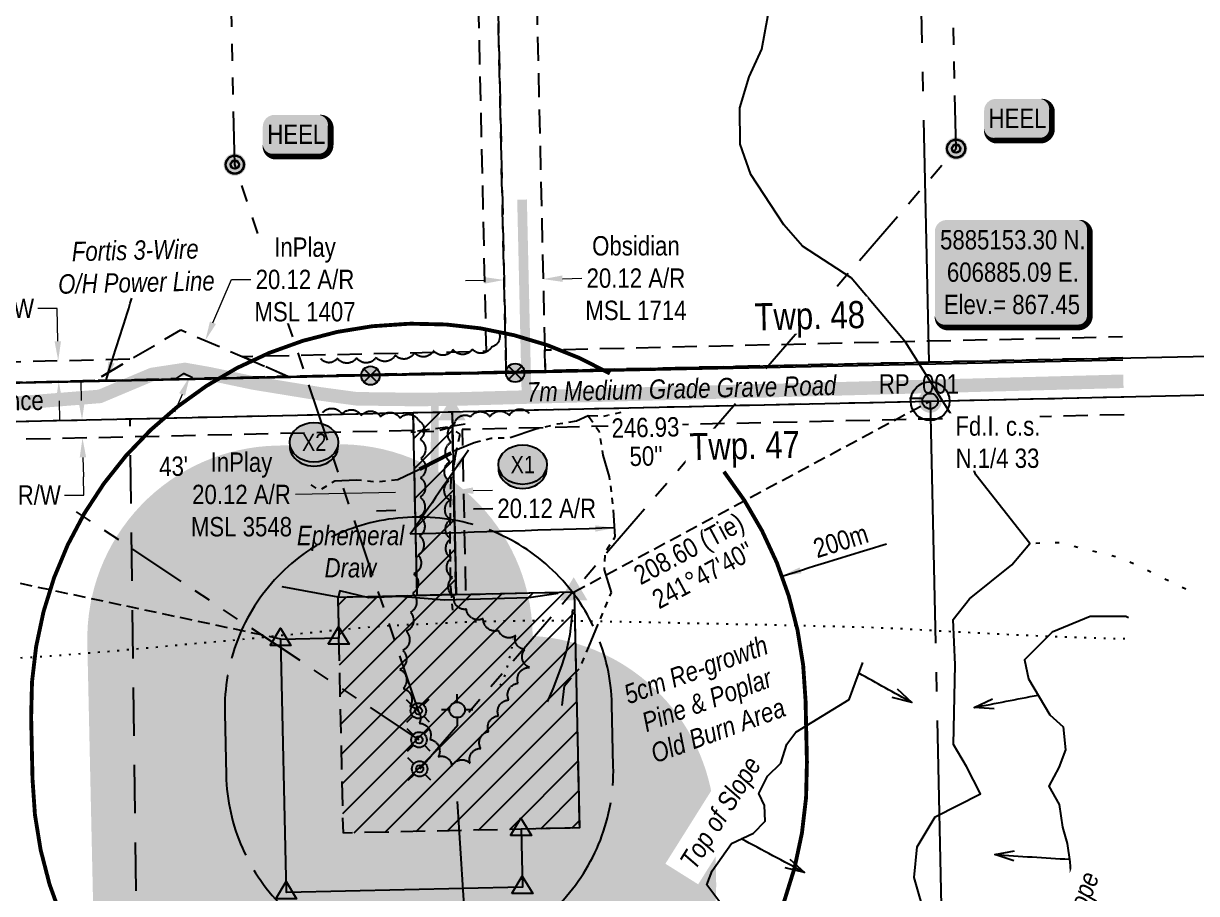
# Model space of a CAD drawing. Extents: x 605887 to 611946, y 5883916 to 5888528.
# Drawn here: x 606417 to 607023, y 5884899 to 5885348 of the extents above; entities that cross this region are included whole.
import ezdxf
from ezdxf.enums import TextEntityAlignment as Align

# ---------------------------------------------------------------- set-up
doc = ezdxf.new("R2010")
doc.units = 0
doc.header["$LTSCALE"] = 5
doc.header["$PDMODE"] = 34
doc.header["$PDSIZE"] = 0.03
for name, pattern in [('0', [1, 1, 0]), ('foc-ACCESSROAD', [3.75, 2.5, -1.25]), ('foc-BUFFER', [16.75, 15, -1.75]), ('foc-DOT', [1, 0.2, -0.8]), ('foc-DRILLPATH', [14.75, 6, -1.75, 1.75, -1.75, 1.75, -1.75]), ('foc-FLOWLINE', [3.75, 2.5, -1.25]), ('foc-LSD', [8, 5, -3]), ('foc-QUARTERLINE', [33, 25, -3, 2, -3]), ('foc-TIELINE', [1.875, 1.25, -0.625]), ('foc-TOPO', [1, 0.2, -0.8]), ('foc-TOPO-ephemeral', [6.25, 3.125, -0.625, 0.625, -0.625, 0.625, -0.625]), ('foc-WHEELTRACKS', [2, 0.4, -1.6]), ('POWERLINE5', [7.8, 2.4, -0.6, 0.6, -0.6, 0.6, -0.6, 2.4]), ('UG_PIPE', [1.875, 1.25, -0.625])]:
    doc.linetypes.add(name, pattern=pattern)
doc.layers.get('Defpoints').update_dxf_attribs({"color": 9})
for name, color, linetype in [('35', 37, 'Continuous'), ('AS-PIPE-UG', 44, 'UG_PIPE'), ('AS-POWER', 104, 'foc-POWER'), ('AS-POWER-EXISTING', 72, 'POWERLINE5'), ('AS-ROADS', 254, 'Continuous'), ('AUX-BUFFER', 7, 'foc-BUFFER'), ('C-AR', 13, 'foc-ACCESSROAD'), ('C-FLOWLINE', 13, 'foc-FLOWLINE'), ('C-WS', 13, 'foc-ACCESSROAD'), ('D-TXT', 6, 'Continuous'), ('DETAIL-HZ-Existing', 8, 'foc-DOT'), ('DETAIL-T', 7, 'Continuous'), ('F-AR', 190, 'foc-ACCESSROAD'), ('F-EZE', 190, 'foc-FLOWLINE'), ('F-WS-S', 8, 'Continuous'), ('L-BD', 7, 'Continuous'), ('L-MON', 1, 'Continuous'), ('L-MON-T', 1, 'Continuous'), ('L-QSEC', 8, 'foc-QUARTERLINE'), ('L-ROAD-T', 7, 'Continuous'), ('L-SEC', 7, 'Continuous'), ('L-SECTION-LSD', 7, 'foc-LSD'), ('L-TIE', 7, 'foc-TIELINE'), ('P-BUFFER-H 30m', 51, 'Continuous'), ('P-CROSSINGS', 250, 'Continuous'), ('P-PDRILLPATH', 12, 'foc-DRILLPATH'), ('P-PROPOSED', 10, 'Continuous'), ('P-PROPOSED-H', 21, 'Continuous'), ('P-TXT', 4, 'Continuous'), ('T-BUSH', 110, '0'), ('T-BUSH-T', 110, 'Continuous'), ('T-CREEK', 160, 'Continuous'), ('T-DRAW', 143, 'foc-TOPO-ephemeral'), ('T-GENERAL', 48, 'foc-TOPO'), ('T-SLOPE', 48, 'Continuous'), ('T-WATER-P3', 160, 'foc-WHEELTRACKS'), ('T-WATER-T', 170, 'Continuous')]:
    doc.layers.add(name, color=color, linetype=linetype)
for name, color, linetype, lineweight in [('AS-GENERAL', 48, 'Continuous', 18), ('C-AR-T', 13, 'Continuous', 9), ('C-FLOWLINE-T', 13, 'Continuous', 9), ('F-AR-T', 190, 'Continuous', 9), ('F-EZE-T', 190, 'Continuous', 9), ('T-TEXT', 48, 'Continuous', 18)]:
    doc.layers.add(name, color=color, linetype=linetype, lineweight=lineweight)
doc.layers.add('P-PROPOSED-EXISTING-H', color=7, linetype='Continuous', true_color=0xffeebd)
doc.styles.add('80', font='ARIALN.TTF', dxfattribs={"height": 10})
doc.styles.add('80CG', font='ARIALN.TTF', dxfattribs={"height": 10})
doc.styles.add('80L', font='ARIALN.TTF', dxfattribs={"height": 10})
doc.styles.add('80LS', font='ARIALNI.TTF', dxfattribs={"height": 10})
doc.styles.add('Crossing', font='ARIALN.TTF', dxfattribs={"height": 10})
doc.styles.add('foc-LtypeFont', font='ARIALN.TTF', dxfattribs={"height": 7.35})
doc.linetypes.add('foc-POWER', pattern='A,6,-1,["P",foc-LtypeFont,S=0.2,R=0,X=-0.625,Y=-0.75],-1.24,4', length=12.24)
doc.linetypes.add('foc-TOPO-flowdirection-NOLINE', pattern='A,0,[">",foc-LtypeFont,S=0.3,R=0,X=0,Y=-0.945],-20,[">",foc-LtypeFont,S=0.3,R=0,X=0,Y=-0.945],0', length=20)
doc.dimstyles.new('CG2011', dxfattribs={"dimscale": 5, "dimtxt": 9, "dimasz": 2, "dimexe": 0.2, "dimexo": 0.0625, "dimgap": 0.5, "dimtad": 0, "dimtih": 1, "dimtoh": 1, "dimzin": 0, "dimdsep": 46, "dimtxsty": '80CG', "dimcen": 0.1, "dimse1": 1, "dimse2": 1, "dimclrd": 256, "dimclrt": 256, "dimaunit": 1, "dimadec": 4, "dimazin": 0, "dimtfac": 0.06, "dimtofl": 0, "dimtmove": 0, "dimatfit": 1, "dimfxl": 0.2, "dimtolj": 1, "dimtzin": 0, "dimlwd": -1, "dimarcsym": 0})
doc.dimstyles.new('Compass 5 000', dxfattribs={"dimscale": 5, "dimtxt": 9, "dimasz": 2, "dimexe": 0.2, "dimexo": 0.0625, "dimgap": 0.5, "dimtad": 0, "dimtih": 1, "dimtoh": 1, "dimzin": 0, "dimdsep": 46, "dimtxsty": '80CG', "dimcen": 0.1, "dimse1": 1, "dimse2": 1, "dimclrd": 256, "dimclrt": 256, "dimaunit": 1, "dimadec": 4, "dimazin": 0, "dimtfac": 0.06, "dimtofl": 0, "dimtmove": 0, "dimatfit": 1, "dimfxl": 0.2, "dimtolj": 1, "dimtzin": 0, "dimlwd": -1, "dimarcsym": 0})

# ---------------------------------------------------------------- blocks, each defined once
blk = doc.blocks.new('fdia')
at = {"color": 255, "const_width": 1}
blk.add_lwpolyline([(-0.5, 0, 1), (0.5, 0, 1)], format="xyb", close=True, dxfattribs=at)
blk = doc.blocks.new('Fdiaa')
blk.add_blockref('fdia', (0, 0))
blk = doc.blocks.new('fdib')
at = {"color": 1, "const_width": 1.6}
blk.add_lwpolyline([(-0.4, 0, 1), (0.4, 0, 1)], format="xyb", close=True, dxfattribs=at)
at = {"color": 1}
blk.add_circle((0, 0), 0.8, dxfattribs=at)
blk = doc.blocks.new('Fdibb')
blk.add_blockref('fdib', (0, 0))
blk = doc.blocks.new('fdicc')
for name in ['Fdibb', 'Fdiaa']:
    blk.add_blockref(name, (0, 0))
blk = doc.blocks.new('FDI')
blk.add_blockref('fdicc', (0, 0))
blk = doc.blocks.new('STRIA')
blk.add_hatch(color=255).paths.add_polyline_path([(-0.04, 1.52), (-1.47, -0.87), (1.39, -0.87)])
blk = doc.blocks.new('STRIAA')
blk.add_blockref('STRIA', (0, 0))
blk = doc.blocks.new('STRIB')
at = {"color": 1}
blk.add_solid([(-1.12, -0.67), (-0.04, 1.13), (1.04, -0.67)], dxfattribs=at)
blk = doc.blocks.new('STRIBB')
blk.add_blockref('STRIB', (0, 0))
blk = doc.blocks.new('STRICC')
for name in ['STRIAA', 'STRIBB']:
    blk.add_blockref(name, (0, 0))
blk = doc.blocks.new('fdspike')
blk.add_blockref('STRICC', (0, 0))
blk = doc.blocks.new('TRIA')
blk.add_hatch(color=255).paths.add_polyline_path([(-0.04, 1.52), (-1.47, -0.87), (1.39, -0.87)])
blk = doc.blocks.new('TRIAA')
blk.add_blockref('TRIA', (0, 0))
blk = doc.blocks.new('TRIB')
at = {"color": 1}
blk.add_lwpolyline([(-1.12, -0.67), (-0.04, 1.13), (1.04, -0.67)], close=True, dxfattribs=at)
blk = doc.blocks.new('TRIBB')
blk.add_blockref('TRIB', (0, 0))
blk = doc.blocks.new('TRICC')
for name in ['TRIAA', 'TRIBB']:
    blk.add_blockref(name, (0, 0))
blk = doc.blocks.new('plspike')
blk.add_blockref('TRICC', (0, 0))
blk = doc.blocks.new('POWERPOLE')
h = blk.add_hatch(color=255)
edge = h.paths.add_edge_path()
edge.add_arc((0, 0), 0.96, 0, 360)
at = {"linetype": 'Continuous'}
for p, q in [((0.68, -0.68), (-0.68, 0.68)), ((-0.68, -0.68), (0.68, 0.68))]:
    blk.add_line(p, q, dxfattribs=at)
blk.add_circle((0, 0), 0.96, dxfattribs=at)
blk = doc.blocks.new('WC')
at = {"layer": 'L-MON'}
h = blk.add_hatch(color=255, dxfattribs=at)
h.dxf.hatch_style = 1
edge = h.paths.add_edge_path()
edge.add_arc((0, 0), 0.9, 0, 360)
at = {"layer": 'L-MON', "color": 240, "flags": 128}
for points in [[(-0.62, 0.5), (-1.23, 1.12)], [(0.52, 0.61), (1.13, 1.21)], [(-1.18, -1.18), (-0.56, -0.57)], [(1.16, -1.18), (0.56, -0.57)]]:
    blk.add_lwpolyline(points, dxfattribs=at)
at = {"layer": 'L-MON', "color": 240}
for radius in [0.8, 0.373]:
    blk.add_circle((0, 0), radius, dxfattribs=at)
blk = doc.blocks.new('GABD')
for p, q in [((0, 0.81), (0, 1.62)), ((-0.81, 0), (-1.62, 0)), ((1.62, 0), (0.81, 0)), ((0, -0.81), (0, -1.62))]:
    blk.add_line(p, q)
blk.add_circle((0, 0), 0.8)
blk = doc.blocks.new('*D427')
at = {"layer": 'C-AR-T', "transparency": 16777216}
for p, q in [((606609.12, 5885106.18), (606557.54, 5885105.04)), ((606649.22, 5885107.07), (606659.22, 5885107.29))]:
    blk.add_line(p, q, dxfattribs=at)
for points in [[(606649.18, 5885108.74), (606649.26, 5885105.41), (606639.22, 5885106.85)], [(606609.08, 5885107.85), (606609.15, 5885104.52), (606619.12, 5885106.4)]]:
    blk.add_solid(points, dxfattribs=at)
at = {"layer": 'Defpoints', "color": 0, "transparency": 16777216}
for p in [(606619.12, 5885106.4), (606619.41, 5885093.3), (606639.51, 5885093.75)]:
    blk.add_point(p, dxfattribs=at)
at = {"layer": 'C-AR-T', "transparency": 16777216, "insert": (606529.61, 5885105.04), "char_height": 10, "attachment_point": 5, "style": '80CG'}
blk.add_mtext('\\A1;InPlay\\P20.12 A/R\\PMSL 3548', dxfattribs=at)
blk = doc.blocks.new('*D428')
at = {"layer": 'C-FLOWLINE-T', "transparency": 16777216}
for p, q in [((606447.1, 5885153.6), (606446.88, 5885163.6)), ((606447.76, 5885124.22), (606447.99, 5885114.22)), ((606448.2, 5885104.73), (606447.99, 5885114.22)), ((606438.2, 5885104.73), (606448.2, 5885104.73))]:
    blk.add_line(p, q, dxfattribs=at)
for points in [[(606448.77, 5885153.64), (606445.44, 5885153.56), (606447.33, 5885143.6)], [(606449.43, 5885124.26), (606446.1, 5885124.18), (606447.54, 5885134.22)]]:
    blk.add_solid(points, dxfattribs=at)
at = {"layer": 'Defpoints', "color": 0, "transparency": 16777216}
for p in [(606496.47, 5885144.71), (606447.54, 5885134.22), (606496.68, 5885135.32)]:
    blk.add_point(p, dxfattribs=at)
at = {"layer": 'C-FLOWLINE-T', "transparency": 16777216, "insert": (606383.2, 5885104.73), "char_height": 10, "attachment_point": 5, "style": '80CG', "bg_fill": 3, "box_fill_scale": 1.1, "bg_fill_color": 256, "bg_fill_true_color": 13158600, "bg_fill_transparency": 0}
blk.add_mtext('\\A1;InPlay\\P10.06 Flow Line R/W\\PPLA 2568', dxfattribs=at)
blk = doc.blocks.new('*D431')
at = {"layer": 'Defpoints', "color": 0, "transparency": 16777216}
for p in [(606403.98, 5885173.52), (606435.02, 5885174.22), (606404.22, 5885162.76)]:
    blk.add_point(p, dxfattribs=at)
at = {"layer": 'F-EZE-T', "transparency": 16777216}
for p, q in [((606434.41, 5885201.22), (606424.41, 5885201.22)), ((606434.79, 5885184.22), (606434.41, 5885201.22)), ((606435.49, 5885153.47), (606435.71, 5885143.47))]:
    blk.add_line(p, q, dxfattribs=at)
for points in [[(606436.46, 5885184.26), (606433.13, 5885184.18), (606435.02, 5885174.22)], [(606437.15, 5885153.5), (606433.82, 5885153.43), (606435.26, 5885163.46)]]:
    blk.add_solid(points, dxfattribs=at)
at = {"layer": 'F-EZE-T', "transparency": 16777216, "insert": (606346.48, 5885201.22), "char_height": 10, "attachment_point": 5, "style": '80CG', "bg_fill": 3, "box_fill_scale": 1.1, "bg_fill_color": 256, "bg_fill_true_color": 13158600, "bg_fill_transparency": 0}
blk.add_mtext('\\A1;Fortis\\P10.00 Vegetation Control R/W\\PEZE 880083', dxfattribs=at)
blk = doc.blocks.new('*D432')
at = {"layer": 'Defpoints', "color": 0, "transparency": 16777216}
for p in [(606665.19, 5885215.87), (606665.28, 5885211.7), (606685.42, 5885212.15)]:
    blk.add_point(p, dxfattribs=at)
at = {"layer": 'F-AR-T', "transparency": 16777216}
for p, q in [((606655.19, 5885215.65), (606645.19, 5885215.43)), ((606695.32, 5885216.54), (606705.32, 5885216.77))]:
    blk.add_line(p, q, dxfattribs=at)
for points in [[(606695.29, 5885218.21), (606695.36, 5885214.88), (606685.33, 5885216.32)], [(606655.16, 5885217.32), (606655.23, 5885213.98), (606665.19, 5885215.87)]]:
    blk.add_solid(points, dxfattribs=at)
at = {"layer": 'F-AR-T', "transparency": 16777216, "insert": (606733.22, 5885216.77), "char_height": 10, "attachment_point": 5, "style": '80CG'}
blk.add_mtext('\\A1;Obsidian\\P20.12 A/R\\PMSL 1714', dxfattribs=at)
blk = doc.blocks.new('*D433')
at = {"layer": 'C-AR-T', "transparency": 16777216}
for p, q in [((606514.89, 5885193.79), (606524.48, 5885216.08)), ((606524.48, 5885216.08), (606534.48, 5885216.08)), ((606498.95, 5885156.76), (606494.99, 5885147.58))]:
    blk.add_line(p, q, dxfattribs=at)
for points in [[(606513.36, 5885194.45), (606516.42, 5885193.13), (606510.94, 5885184.61)], [(606497.42, 5885157.42), (606500.48, 5885156.1), (606502.9, 5885165.95)]]:
    blk.add_solid(points, dxfattribs=at)
at = {"layer": 'Defpoints', "color": 0, "transparency": 16777216}
for p in [(606510.94, 5885184.61), (606511.63, 5885184.3), (606503.6, 5885165.65)]:
    blk.add_point(p, dxfattribs=at)
at = {"layer": 'C-AR-T', "transparency": 16777216, "insert": (606562.4, 5885216.08), "char_height": 10, "attachment_point": 5, "style": '80CG', "bg_fill": 3, "box_fill_scale": 1.1, "bg_fill_color": 256, "bg_fill_true_color": 13158600, "bg_fill_transparency": 0}
blk.add_mtext('\\A1;InPlay\\P20.12 A/R\\PMSL 1407', dxfattribs=at)
blk = doc.blocks.new('xing2')
h = blk.add_hatch(color=50)
h.dxf.hatch_style = 1
edge = h.paths.add_edge_path()
edge.add_ellipse((0, 0), major_axis=(-12.5, 0), ratio=0.816297, start_angle=0, end_angle=360)
h = blk.add_hatch(color=250)
h.dxf.hatch_style = 1
edge = h.paths.add_edge_path()
edge.add_ellipse((0, -2.05), major_axis=(-12.5, 0), ratio=0.816297, start_angle=0, end_angle=180)
edge.add_line((12.5, -2.05), (12.5, 0))
edge.add_ellipse((0, 0), major_axis=(-12.5, 0), ratio=0.816297, start_angle=0, end_angle=180, ccw=False)
edge.add_line((-12.5, 0), (-12.5, -2.05))
at = {"color": 250}
blk.add_ellipse((0, 0), major_axis=(-12.5, 0), ratio=0.816297, dxfattribs=at)
blk.add_ellipse((0, -2.05), major_axis=(-12.5, 0), ratio=0.816297, start_param=0, end_param=3.141593, dxfattribs=at)
at = {"color": 250, "style": 'Crossing'}
blk.add_attdef('CROSSING', text='', height=9, dxfattribs=at).set_placement((0.09, 0.02), align=Align.MIDDLE_CENTER)
at = {"color": 250, "style": 'Crossing', "flags": 1}
for tag, p in [('OWNER', (0.09, -12.49)), ('DESCRIPTION', (0.09, -25.77)), ('LOCATION', (0.09, -39.3)), ('DWG_REF', (0.09, -52.84))]:
    blk.add_attdef(tag, text='', height=9, dxfattribs=at).set_placement(p, align=Align.MIDDLE_CENTER)
blk = doc.blocks.new('*U475')
h = blk.add_hatch(color=254)
edge = h.paths.add_edge_path()
edge.add_line((-34, -28.5), (34, -28.5))
edge.add_arc((34, -22.5), 6, 270, 360)
edge.add_line((40, -22.5), (40, 21))
edge.add_arc((34, 21), 6, 0, 90)
edge.add_line((34, 27), (-34, 27))
edge.add_arc((-34, 21), 6, 90, 180)
edge.add_line((-40, 21), (-40, -22.5))
edge.add_arc((-34, -22.5), 6, 180, 270)
at = {"color": 1, "flags": 128}
blk.add_lwpolyline([(-34, -28.5, 3, 3, 0), (34, -28.5, 3, 3, 0.414214), (40, -22.5, 3, 3, 0), (40, 21, 3, 0, 0.414214), (34, 27, 0, 0, 0), (-34, 27, 0, 0, 0.414214), (-40, 21, 0, 0, 0), (-40, -22.5, 0, 3, 0.414214)], format="xyseb", close=True, dxfattribs=at)
blk.add_lwpolyline([(-35.09, -11.39, 0, 10, 0), (0, 0, 5, 5, 0)], format="xyseb", dxfattribs=at)
at = {"color": 1, "style": '80'}
blk.add_attdef('ENTER_TEXT_001', (-35.99, -5), '', height=10, dxfattribs=at)
blk = doc.blocks.new('*D498')
at = {"layer": 'Defpoints', "color": 0, "transparency": 16777216}
for p in [(606619.28, 5885098.79), (606639.39, 5885099.23), (606639.43, 5885097.41)]:
    blk.add_point(p, dxfattribs=at)
at = {"layer": 'P-TXT', "transparency": 16777216}
for p, q in [((606609.33, 5885096.74), (606599.33, 5885096.52)), ((606649.43, 5885097.63), (606659.43, 5885097.85))]:
    blk.add_line(p, q, dxfattribs=at)
for points in [[(606609.29, 5885098.41), (606609.36, 5885095.08), (606619.32, 5885096.96)], [(606649.39, 5885099.3), (606649.47, 5885095.97), (606639.43, 5885097.41)]]:
    blk.add_solid(points, dxfattribs=at)
at = {"layer": 'P-TXT', "transparency": 16777216, "insert": (606687.16, 5885097.85), "char_height": 10, "attachment_point": 5, "style": '80CG'}
blk.add_mtext('\\A1;20.12 A/R', dxfattribs=at)
blk = doc.blocks.new('plbh')
at = {"layer": 'L-MON'}
h = blk.add_hatch(color=255, dxfattribs=at)
h.dxf.hatch_style = 1
edge = h.paths.add_edge_path()
edge.add_arc((0, 0), 1.16, 0, 360)
h = blk.add_hatch(color=256, dxfattribs=at)
h.dxf.hatch_style = 1
h.paths.add_polyline_path([(-0.96, 0, 1), (0.96, 0, 1)])
h.paths.add_polyline_path([(0.91, 0, -1), (-0.91, 0, -1)], flags=16)
h.paths.add_polyline_path([(0.45, 0, -1), (-0.45, 0, -1)], flags=0)
h = blk.add_hatch(color=256, dxfattribs=at)
h.dxf.hatch_style = 1
h.paths.add_polyline_path([(-0.45, 0, 1), (0.45, 0, 1)])
h.paths.add_polyline_path([(0.4, 0, -1), (-0.4, 0, -1)], flags=16)
at = {"layer": 'L-MON', "color": 240}
for radius in [0.96, 0.91, 0.45, 0.4]:
    blk.add_circle((0, 0), radius, dxfattribs=at)
blk = doc.blocks.new('*U503')
h = blk.add_hatch(color=254)
edge = h.paths.add_edge_path()
edge.add_line((-11.5, -11.5), (11.5, -11.5))
edge.add_arc((11.5, -5.5), 6, 270, 360)
edge.add_line((17.5, -5.5), (17.5, 4))
edge.add_arc((11.5, 4), 6, 0, 90)
edge.add_line((11.5, 10), (-11.5, 10))
edge.add_arc((-11.5, 4), 6, 90, 180)
edge.add_line((-17.5, 4), (-17.5, -5.5))
edge.add_arc((-11.5, -5.5), 6, 180, 270)
at = {"color": 1, "flags": 128}
blk.add_lwpolyline([(-11.5, -11.5, 3, 3, 0), (11.5, -11.5, 3, 3, 0.414214), (17.5, -5.5, 3, 3, 0), (17.5, 4, 3, 0, 0.414214), (11.5, 10, 0, 0, 0), (-11.5, 10, 0, 0, 0.414214), (-17.5, 4, 0, 0, 0), (-17.5, -5.5, 0, 3, 0.414214)], format="xyseb", close=True, dxfattribs=at)
blk.add_lwpolyline([(5.78, -3.39, 0, 10, 0), (0, 0, 5, 5, 0)], format="xyseb", dxfattribs=at)
at = {"color": 1, "style": '80'}
blk.add_attdef('ENTER_TEXT_001', (-35.99, -5), '', height=10, dxfattribs=at)

msp = doc.modelspace()

# ---------------------------------------------------------------- hatches: boundary and pattern name
at = {"layer": 'P-BUFFER-H 30m'}
h = msp.add_hatch(color=256, dxfattribs=at)
h.dxf.hatch_style = 1
edge = h.paths.add_edge_path()
edge.add_line((606577.742, 5885131.002), (606547.761, 5885130.337))
edge.add_arc((606549.975, 5885030.402), 99.96, 91.269087, 181.269087)
edge.add_line((606450.039, 5885028.188), (606452.938, 5884897.352))
edge.add_arc((606552.873, 5884899.566), 99.96, 181.269087, 271.269087)
edge.add_line((606555.087, 5884799.631), (606676.929, 5884802.33))
edge.add_arc((606674.715, 5884902.265), 99.96, 271.269087, 361.269087)
edge.add_line((606774.65, 5884904.479), (606773.986, 5884934.46))
edge.add_arc((606674.051, 5884932.246), 99.96, 1.269087, 86.634535)
edge.add_line((606679.919, 5885032.034), (606679.891, 5885033.28))
edge.add_arc((606579.955, 5885031.066), 99.96, 1.269087, 91.269087)
at = {"layer": 'P-PROPOSED-EXISTING-H'}
h = msp.add_hatch(dxfattribs=at)
h.set_pattern_fill('ANSI31', color=256, scale=3.4987779)
h.paths.add_polyline_path([(606640.406, 5885053.402), (606701.332, 5885054.752), (606704.031, 5884932.91), (606582.19, 5884930.211), (606579.491, 5885052.052), (606620.299, 5885052.957), (606618.207, 5885147.389), (606638.314, 5885147.834)])
at = {"layer": 'P-PROPOSED-H'}
h = msp.add_hatch(color=256, dxfattribs=at)
h.dxf.hatch_style = 1
h.paths.add_polyline_path([(606674.051, 5884932.246), (606582.19, 5884930.211), (606579.955, 5885031.066), (606549.975, 5885030.402), (606552.873, 5884899.566), (606674.715, 5884902.265)])

# ---------------------------------------------------------------- linework, layer by layer
at = {"layer": '35', "color": 3}
msp.add_circle((606885.086, 5885153.301), 9.996, dxfattribs=at)
at = {"layer": 'AS-GENERAL', "const_width": 1.999, "flags": 128}
msp.add_lwpolyline([(606637.941, 5885126.517), (606621.526, 5885118.105)], dxfattribs=at)
at = {"layer": 'AS-PIPE-UG', "flags": 128}
for points in [[(606639.734, 5885123.287), (606642.478, 5885136.197), (606637.28, 5885139.668), (606630.364, 5885137.656), (606623.265, 5885137.44), (606616.991, 5885137.146)], [(606645.124, 5885141.445), (606637.275, 5885140.073), (606617.015, 5885137.376)], [(606639.737, 5885123.328), (606637.681, 5885113.269), (606637.142, 5885086.136), (606637.461, 5885057.487), (606638.477, 5885045.294)]]:
    msp.add_lwpolyline(points, dxfattribs=at)
at = {"layer": 'AS-POWER', "flags": 128}
msp.add_lwpolyline([(605963.829, 5884920.912), (606168.829, 5884927.98), (606168.904, 5884948.282), (606159.978, 5885157.354), (606596.215, 5885166.498), (606670.901, 5885167.941), (606984.606, 5885174.593)], dxfattribs=at)
at = {"layer": 'AS-ROADS', "flags": 128}
for points, const_width in [([(606676.775, 5885155.383), (606674.44, 5885257.378)], 4.998), ([(606984.847, 5885163.542), (606674.023, 5885155.325), (606640.387, 5885154.368), (606619.792, 5885154.117), (606588.948, 5885154.509), (606570.244, 5885157.04), (606535.74, 5885162.667), (606513.076, 5885167.428), (606500.415, 5885169.652), (606483.453, 5885167.074), (606456.51, 5885155.736), (606410.522, 5885152.069), (606274.592, 5885150.017)], 6.997), ([(606629.496, 5885154.231), (606629.329, 5885128.084), (606629.248, 5885100.131), (606629.483, 5885074.446), (606630.743, 5885052.382), (606632.022, 5885032.902), (606634.201, 5885016.576), (606642.785, 5885003.91), (606648.858, 5884992.595), (606648.288, 5884982.673), (606641.944, 5884977.352), (606634.521, 5884980.575), (606630.679, 5884990.292), (606632.921, 5885002.217), (606633.942, 5885016.636)], 3.998)]:
    msp.add_lwpolyline(points, dxfattribs=dict(at, const_width=const_width))
at = {"layer": 'AUX-BUFFER', "color": 251, "linetype": 'foc-BUFFER', "const_width": 1.999, "flags": 128}
msp.add_lwpolyline([(606719.794, 5885167.573, 0.1349644), (606617.506, 5885193.273), (606615.507, 5885193.229, 0.4142136), (606421.041, 5884989.951), (606421.749, 5884957.972, 0.4142136), (606625.027, 5884763.506), (606627.025, 5884763.55, 0.4142136), (606821.492, 5884966.828), (606820.783, 5884998.807, 0.1616693), (606778.656, 5885116.878, 0.1616693)], format="xyb", dxfattribs=at)
at = {"layer": 'AUX-BUFFER', "color": 251, "linetype": 'foc-BUFFER', "flags": 128}
msp.add_lwpolyline([(606520.976, 5884992.165), (606521.685, 5884960.186, 0.4142136), (606622.813, 5884863.441), (606624.812, 5884863.486, 0.4142136), (606721.556, 5884964.614), (606720.848, 5884996.593, 0.4142136), (606619.72, 5885093.337), (606617.721, 5885093.293, 0.4142136)], format="xyb", close=True, dxfattribs=at)
at = {"layer": 'C-AR', "flags": 128}
msp.add_lwpolyline([(606529.994, 5885176.4), (606553.502, 5885166.072), (606504.95, 5885164.997), (606499.671, 5885167.539), (606495.531, 5885164.788), (606453.909, 5885163.866), (606472.67, 5885175.075), (606498.294, 5885190.048), (606529.994, 5885176.4)], close=True, dxfattribs=at)
at = {"layer": 'C-FLOWLINE', "flags": 128}
msp.add_lwpolyline([(606985.223, 5885146.283), (606885.29, 5885144.042), (606643.471, 5885138.617), (606645.38, 5885053.512), (606640.406, 5885053.402), (606638.314, 5885147.834), (606885.086, 5885153.301), (606985.022, 5885155.506)], dxfattribs=at)
msp.add_lwpolyline([(606618.414, 5885138.055), (606402.364, 5885133.207), (606366.541, 5885141.813), (606618.104, 5885147.386), (606618.414, 5885138.055)], close=True, dxfattribs=at)
at = {"layer": 'C-WS', "flags": 128}
msp.add_lwpolyline([(606640.406, 5885053.402), (606701.332, 5885054.752), (606704.031, 5884932.91), (606582.19, 5884930.211), (606579.491, 5885052.052), (606620.299, 5885052.957), (606618.207, 5885147.389), (606638.314, 5885147.834), (606640.406, 5885053.402)], close=True, dxfattribs=at)
at = {"layer": 'DETAIL-HZ-Existing', "flags": 128}
msp.add_lwpolyline([(605961.914, 5885010.821), (605964.911, 5885010.358), (605974.606, 5885008.911), (605984.318, 5885007.554), (605994.038, 5885006.267), (606003.807, 5885005.072), (606013.565, 5885003.916), (606023.32, 5885002.88), (606033.082, 5885002.005), (606042.71, 5885001.297), (606052.413, 5885000.78), (606061.674, 5885000.413), (606070.921, 5885000.177), (606080.244, 5885000.152), (606089.471, 5885000.385), (606098.645, 5885000.756), (606107.777, 5885001.197), (606117.129, 5885001.683), (606126.492, 5885002.099), (606135.836, 5885002.485), (606145.088, 5885002.928), (606154.439, 5885003.454), (606163.8, 5885003.97), (606173.151, 5885004.486), (606182.501, 5885005.052), (606191.81, 5885005.657), (606201.018, 5885006.309), (606210.335, 5885007.004), (606219.672, 5885007.7), (606229.02, 5885008.346), (606238.371, 5885008.851), (606247.603, 5885009.284), (606256.865, 5885009.758), (606266.216, 5885010.264), (606275.567, 5885010.8), (606284.897, 5885011.375), (606294.145, 5885011.999), (606302.753, 5885012.618), (606312.721, 5885013.297), (606321.95, 5885013.911), (606331.368, 5885014.558), (606340.606, 5885015.211), (606349.992, 5885015.938), (606359.177, 5885016.71), (606368.512, 5885017.515), (606377.827, 5885018.27), (606387.175, 5885018.936), (606396.514, 5885019.532), (606405.854, 5885020.097), (606415.073, 5885020.7), (606424.291, 5885021.333), (606433.649, 5885021.969), (606443.007, 5885022.645), (606452.333, 5885023.38), (606461.618, 5885024.165), (606470.952, 5885024.98), (606480.146, 5885025.802), (606489.48, 5885026.668), (606498.602, 5885027.549), (606507.946, 5885028.384), (606517.172, 5885029.148), (606526.496, 5885029.973), (606535.787, 5885030.917), (606544.869, 5885031.857), (606554.192, 5885032.742), (606563.385, 5885033.615), (606572.746, 5885034.561), (606582.069, 5885035.456), (606591.293, 5885036.279), (606600.529, 5885037.013), (606609.978, 5885037.621), (606619.77, 5885038.076), (606629.563, 5885038.511), (606639.385, 5885038.988), (606649.177, 5885039.433), (606658.984, 5885039.709), (606668.793, 5885039.855), (606678.583, 5885039.96), (606688.384, 5885040.005), (606698.209, 5885039.921), (606708.014, 5885039.767), (606717.821, 5885039.583), (606727.637, 5885039.428), (606747.09, 5885039.026), (606756.798, 5885038.77), (606766.375, 5885038.56), (606776.061, 5885038.383), (606785.868, 5885038.169), (606795.705, 5885037.975), (606805.512, 5885037.771), (606815.32, 5885037.506), (606825.168, 5885037.263), (606834.985, 5885037.029), (606844.823, 5885036.795), (606854.622, 5885036.5), (606864.403, 5885036.105), (606874.206, 5885035.631), (606883.88, 5885035.084), (606893.655, 5885034.518), (606903.459, 5885033.994), (606913.122, 5885033.476), (606922.916, 5885032.971), (606932.749, 5885032.498), (606942.541, 5885032.053), (606952.131, 5885031.674), (606961.932, 5885031.309), (606971.742, 5885030.965), (606981.57, 5885030.701), (606987.746, 5885030.598)], dxfattribs=at)
at = {"layer": 'F-AR', "flags": 128}
msp.add_lwpolyline([(606686.407, 5885169.016), (606666.245, 5885168.57), (606659.14, 5885487.109), (606658.893, 5885498.146), (606653.449, 5885740.772), (606673.575, 5885741.213), (606675.526, 5885654.249), (606679.033, 5885489.539), (606679.28, 5885478.504), (606686.165, 5885179.763), (606686.407, 5885169.016)], close=True, dxfattribs=at)
at = {"layer": 'F-EZE', "flags": 128}
for points in [[(606659.14, 5885487.109), (606666.245, 5885168.57), (606553.502, 5885166.072), (606529.994, 5885176.4), (606656.043, 5885179.098), (606649.036, 5885491.427), (606655.098, 5885488.836), (606659.14, 5885487.109)], [(606453.909, 5885163.866), (606328.866, 5885161.096), (606288.588, 5885170.915), (606472.67, 5885175.075), (606453.909, 5885163.866)]]:
    msp.add_lwpolyline(points, close=True, dxfattribs=at)
msp.add_lwpolyline([(606984.583, 5885175.613), (606884.642, 5885173.408), (606686.407, 5885169.016), (606686.165, 5885179.763), (606884.068, 5885184.388), (606984.344, 5885186.606)], dxfattribs=at)
at = {"layer": 'L-QSEC'}
for p, q in [((606884.642, 5885173.408), (606848.493, 5886782.125)), ((606885.086, 5885153.301), (606902.109, 5884379.873))]:
    msp.add_line(p, q, dxfattribs=at)
at = {"layer": 'L-SEC'}
for p, q in [((606884.313, 5885173.401), (607690.445, 5885191.189)), ((606078.911, 5885155.558), (606884.313, 5885173.401)), ((606885.086, 5885153.301), (607690.893, 5885171.082)), ((606079.359, 5885135.451), (606885.086, 5885153.301))]:
    msp.add_line(p, q, dxfattribs=at)
at = {"layer": 'L-SECTION-LSD'}
msp.add_line((606482.169, 5884340.476), (606472.169, 5885144.153), dxfattribs=at)
at = {"layer": 'L-TIE'}
for p, q in [((606701.332, 5885054.752), (606885.086, 5885153.301)), ((606549.975, 5885030.402), (606059.252, 5885135.006))]:
    msp.add_line(p, q, dxfattribs=at)
at = {"layer": 'P-PDRILLPATH', "flags": 128}
for points in [[(606800.355, 5885170.17), (606898.5, 5885283.697), (606831.663, 5888280.255)], [(606620.934, 5884993.38), (606526.169, 5885275.45), (606459.332, 5888272.023)], [(606621.266, 5884978.389), (606373.093, 5885143.618)]]:
    msp.add_lwpolyline(points, dxfattribs=at)
at = {"layer": 'P-PROPOSED', "flags": 128}
for points in [[(606618.207, 5885147.389), (606638.314, 5885147.834), (606640.406, 5885053.402), (606620.299, 5885052.957)], [(606579.491, 5885052.052), (606701.332, 5885054.752), (606704.031, 5884932.91), (606674.051, 5884932.246), (606674.715, 5884902.265), (606552.873, 5884899.566), (606549.975, 5885030.402), (606579.955, 5885031.066)]]:
    msp.add_lwpolyline(points, close=True, dxfattribs=at)
at = {"layer": 'T-BUSH', "flags": 128}
for points in [[(606662.013, 5885189.733, -0.5205671), (606658.631, 5885181.232, -0.5205671), (606648.79, 5885180.065, -0.5205671), (606638.795, 5885179.949, -0.5205671), (606628.825, 5885179.288, -0.5205671), (606618.88, 5885178.303, -0.5205671), (606608.967, 5885177.022, -0.5205671), (606599.052, 5885175.76, -0.5205671), (606589.057, 5885175.593, -0.5205671), (606579.062, 5885175.426, -0.5205671), (606570.595, 5885175.284, -0.5205671)], [(606571.533, 5885147.318, -0.5205671), (606581.503, 5885146.604, -0.5205671), (606591.474, 5885145.89, -0.5205671), (606601.444, 5885145.179, -0.5205671), (606611.417, 5885144.543, -0.5205671), (606620.93, 5885143.43, -0.5205671), (606621.807, 5885133.643, -0.5205671), (606622.175, 5885123.654, -0.5205671), (606622.044, 5885113.662, -0.5205671), (606621.781, 5885103.67, -0.5205671), (606621.631, 5885093.675, -0.5205671), (606621.58, 5885083.679, -0.5205671), (606620.782, 5885073.779, -0.5205671), (606618.525, 5885064.059, -0.5205671), (606617.962, 5885054.079, -0.5205671), (606616.846, 5885044.177, -0.5205671), (606614.64, 5885034.427, -0.5205671), (606612.9, 5885024.59, -0.5205671), (606611.419, 5885014.704, -0.5205671), (606613.084, 5885004.955, -0.5205671), (606616.512, 5884995.665, -0.5205671), (606621.413, 5884986.953, -0.5205671), (606626.908, 5884978.606, -0.5205671), (606631.131, 5884969.633, -0.5205671), (606638.06, 5884964.744, -0.5205671), (606647.626, 5884966.288, -0.5205671), (606653.134, 5884973.966, -0.5205671), (606657.251, 5884982.705, -0.5205671), (606662.276, 5884990.752, -0.5205671), (606667.597, 5884998.977, -0.5205671), (606672.441, 5885007.653, -0.5205671), (606678.244, 5885015.793, -0.5205671), (606675.904, 5885025.091, -0.5205671), (606671.238, 5885032.332, -0.5205671), (606662.336, 5885034.843, -0.5205671), (606654.417, 5885040.944, -0.5205671), (606645.7, 5885045.825, -0.5205671), (606639.41, 5885052.251, -0.5205671), (606638.545, 5885062.209, -0.5205671), (606637.801, 5885072.174, -0.5205671), (606637.627, 5885082.169, -0.5205671), (606637.453, 5885092.163, -0.5205671), (606637.086, 5885102.152, -0.5205671), (606636.715, 5885112.139, -0.5205671), (606637.186, 5885122.124, -0.5205671), (606637.812, 5885132.098, -0.5205671), (606639.702, 5885141.725, -0.5205671), (606647.919, 5885145.282, -0.5205671), (606657.915, 5885145.28, -0.5205671), (606667.873, 5885145.895, -0.5205671), (606678.031, 5885147.141, -0.5205671)]]:
    msp.add_lwpolyline(points, format="xyb", dxfattribs=at)
at = {"layer": 'T-CREEK', "flags": 128}
msp.add_lwpolyline([(606883.262, 5884885.055), (606876.766, 5884907.304), (606878.408, 5884923.193), (606887.671, 5884938.527), (606911.021, 5884950.455), (606903.924, 5884964.615), (606897.152, 5884975.926), (606897.956, 5885017.026), (606896.992, 5885040.452), (606905.433, 5885051.246), (606927.319, 5885068.746), (606936.641, 5885079.753), (606908.688, 5885115.239), (606896.851, 5885145.059), (606872.404, 5885183.685), (606844.37, 5885216.969), (606819.173, 5885233.329), (606809.493, 5885244.382), (606792.501, 5885270.257), (606787.071, 5885286.066), (606786.814, 5885304.753), (606791.646, 5885320.735), (606798.167, 5885335.022), (606801.264, 5885351.872)], dxfattribs=at)
at = {"layer": 'T-DRAW', "flags": 128}
for points in [[(606638.34, 5885127.288), (606649.754, 5885131.907), (606658.514, 5885134.154), (606668.012, 5885134.475), (606681.616, 5885138.96), (606692.62, 5885141.498), (606702.62, 5885143.101), (606708.646, 5885145.947), (606716.292, 5885145.541), (606725.559, 5885147.534)], [(606695.074, 5884996.09), (606696.361, 5885006.192), (606704.448, 5885015.737), (606708.949, 5885026.384), (606714.926, 5885040.888), (606720.558, 5885054.527), (606717.02, 5885066.204), (606717.341, 5885075.122), (606722.518, 5885083.259), (606721.554, 5885098.522), (606719.646, 5885114.153), (606716.321, 5885125.426), (606714.408, 5885137.31), (606708.738, 5885145.406)], [(606621.508, 5885117.932), (606610.351, 5885112.611), (606598.954, 5885111.434), (606588.804, 5885112.537), (606577.867, 5885111.998), (606569.85, 5885107.278), (606563.766, 5885111.255)]]:
    msp.add_lwpolyline(points, dxfattribs=at)
at = {"layer": 'T-GENERAL', "flags": 128}
msp.add_lwpolyline([(606663.3, 5885006.395), (606665.944, 5885012.347), (606667.861, 5885019.728), (606669.126, 5885025.616), (606670.027, 5885030.49)], dxfattribs=at)
at = {"layer": 'T-SLOPE', "flags": 128}
for points in [[(606693.056, 5885053.928), (606678.004, 5885051.694), (606634.322, 5885050.481), (606611.276, 5885052.455), (606595.369, 5885051.792), (606580.446, 5885055.393), (606579.453, 5885052.042), (606550.567, 5885057.319)], [(606700.429, 5885045.651), (606699.125, 5885032.767), (606697.47, 5885024.723), (606694.731, 5885016.585), (606690.335, 5885004.734), (606687.434, 5884998.025)], [(606987.509, 5885041.453), (606986.057, 5885042.126), (606980.767, 5885041.997), (606967.631, 5885042.137), (606948.089, 5885034.047), (606933.823, 5885019.723), (606935.795, 5885009.846), (606946.855, 5884991.327), (606953.699, 5884985.018), (606954.924, 5884973.264), (606951.561, 5884964.079), (606946.43, 5884954.519), (606951.685, 5884945.005), (606953.335, 5884933.251), (606955.78, 5884924.783), (606957.179, 5884915.348), (606958.076, 5884903.334), (606953.924, 5884896.013)], [(606778.601, 5884891.818), (606769.827, 5884903.55), (606772.646, 5884910.793), (606782.549, 5884924.816), (606793.863, 5884930.238), (606799.95, 5884936.321), (606799.577, 5884944.531), (606796.592, 5884950.647), (606801.086, 5884959.548), (606808.018, 5884966.385), (606811.13, 5884976.217), (606815.773, 5884982.282), (606843.333, 5884999.19), (606846.404, 5885007.689), (606850.358, 5885018.294)]]:
    msp.add_lwpolyline(points, dxfattribs=at)
at = {"layer": 'T-WATER-P3', "flags": 128}
msp.add_lwpolyline([(607017.065, 5885056.229), (606984.085, 5885072.092), (606951.855, 5885080.175), (606936.641, 5885079.753)], dxfattribs=at)

# ---------------------------------------------------------------- block references
at = {"layer": 'AS-POWER-EXISTING', "xscale": 4.99999999999996, "yscale": 4.99999999999996, "zscale": 4.99999999999996}
for p in [(606596.215, 5885166.498), (606670.901, 5885167.941)]:
    msp.add_blockref('POWERPOLE', p, dxfattribs=at)
at = {"layer": 'DETAIL-T'}
ref = msp.add_blockref('*U475', (606927.535, 5885219.852), dxfattribs=dict(at, xscale=0.99960113, yscale=0.99960113, zscale=0.99960113))
ref.add_attrib('ENTER_TEXT_001', '5885153.30 N.', (606890.23, 5885231.619), dxfattribs={"layer": '0', "color": 1, "height": 9.99601, "style": '80'})
ref.add_attrib('ENTER_TEXT_002', '606885.09 E.', (606893.752, 5885214.918), dxfattribs={"layer": '0', "color": 1, "height": 9.99601, "style": '80'})
ref.add_attrib('ENTER_TEXT_003', 'Elev.= 867.45', (606892.139, 5885198.217), dxfattribs={"layer": '0', "color": 1, "height": 9.99601, "style": '80'})
at = {"layer": 'F-WS-S', "xscale": 4.998005649999968, "yscale": 4.998005649999968, "zscale": 4.998005649999968}
msp.add_blockref('GABD', (606640.92, 5884993.836), dxfattribs=at)
at = {"layer": 'L-BD', "linetype": 'Continuous'}
ref = msp.add_blockref('*U503', (606930.456, 5885299.356), dxfattribs=dict(at, xscale=0.99960113, yscale=0.99960113, zscale=0.99960113))
ref.add_attrib('ENTER_TEXT_001', 'HEEL', (606915.278, 5885294.358), dxfattribs={"layer": '0', "color": 1, "height": 9.996, "style": '80'})
ref = msp.add_blockref('*U503', (606558.125, 5885291.109), dxfattribs=dict(at, xscale=0.99960113, yscale=0.99960113, zscale=0.99960113))
ref.add_attrib('ENTER_TEXT_001', 'HEEL', (606542.947, 5885286.111), dxfattribs={"layer": '0', "color": 1, "height": 9.996, "style": '80'})
at = {"layer": 'L-MON', "color": 3, "xscale": 4.998005649999992, "yscale": 4.998005649999992, "zscale": 4.998005649999992}
for p in [(606898.5, 5885283.697), (606526.169, 5885275.45)]:
    msp.add_blockref('plbh', p, dxfattribs=at)
at = {"layer": 'L-MON', "xscale": 4.998005649999984, "yscale": 4.998005649999984, "zscale": 4.998005649999984}
for name, p in [('FDI', (606885.086, 5885153.301)), ('fdspike', (606638.315, 5885147.798)), ('fdspike', (606640.4, 5885053.382)), ('fdspike', (606701.302, 5885054.751)), ('fdspike', (606579.453, 5885052.042)), ('plspike', (606549.94, 5885030.39)), ('plspike', (606579.921, 5885031.051)), ('WC', (606620.934, 5884993.38)), ('WC', (606621.266, 5884978.389)), ('WC', (606621.598, 5884963.399)), ('plspike', (606674.078, 5884932.257)), ('fdspike', (606704.06, 5884932.93)), ('fdspike', (606582.204, 5884930.213)), ('plspike', (606674.76, 5884902.292)), ('plspike', (606552.9, 5884899.559))]:
    msp.add_blockref(name, p, dxfattribs=at)
at = {"layer": 'P-CROSSINGS', "xscale": 0.99960113, "yscale": 0.99960113, "zscale": 0.99960113}
for p, values in [((606567.042, 5885132.019), {'CROSSING': 'X2'}), ((606674.749, 5885120.494), {'CROSSING': 'X1'})]:
    msp.add_blockref('xing2', p, dxfattribs=at).add_auto_attribs(values)

# ---------------------------------------------------------------- texts
at = {"layer": '35', "color": 3, "style": '80'}
msp.add_attdef('RP_001', (606858.625, 5885157.17), 'RP', height=9.996, dxfattribs=at)
at = {"layer": 'AS-POWER', "insert": (606433.918, 5885235.342), "char_height": 9.99263, "attachment_point": 1, "rotation": 1.269087, "style": '80L'}
msp.add_mtext_dynamic_manual_height_columns('\\pi7.9899;{\\fArial Narrow|b0|i1|c0|p34;Fortis 3-Wire\\P\\pi0.5909;O/H Power Line}', width=80.64572, gutter_width=50.013, heights=[0], dxfattribs=at)
at = {"layer": 'AUX-BUFFER', "style": '80CG'}
msp.add_text('200m', height=9.9925, rotation=17.272133, dxfattribs=at).set_placement((606838.957, 5885081.129), align=Align.MIDDLE_CENTER)
at = {"layer": 'L-BD', "style": '80L'}
for s, height, rotation, p in [("43'", 9.996, 1.2691, (606494.59, 5885119.654)), ('208.60 (Tie)', 9.99601, 28.2052, (606761.083, 5885076.021)), ("241°47'40''", 9.99601, 28.2052, (606767.815, 5885063.468))]:
    msp.add_text(s, height=height, rotation=rotation, dxfattribs=at).set_placement(p, align=Align.MIDDLE)
at = {"layer": 'L-ROAD-T', "style": '80L'}
msp.add_text('Government Road Allowance', height=9.99601, rotation=1.269087, dxfattribs=at).set_placement((606353.072, 5885152.135), align=Align.MIDDLE_CENTER)
at = {"layer": 'T-BUSH-T', "insert": (606762.45, 5885019.291), "char_height": 9.99601, "width": 89.42682, "attachment_point": 2, "rotation": 20, "style": '80LS'}
msp.add_mtext('5cm Re-growth Pine & Poplar\\P{\\C48;Old Burn Area}', dxfattribs=at)
at = {"layer": 'T-TEXT', "style": '80LS'}
msp.add_text('7m Medium Grade Grave Road', height=9.99601, rotation=1.269087, dxfattribs=at).set_placement((606756.788, 5885159.775), align=Align.MIDDLE_CENTER)
at = {"layer": 'T-WATER-T', "insert": (606557.914, 5885088.896), "char_height": 9.99559, "attachment_point": 1, "style": '80L', "bg_fill": 1, "box_fill_scale": 1.15, "bg_fill_color": 51, "bg_fill_transparency": 0}
msp.add_mtext_dynamic_manual_height_columns('\\pi0.32612;{\\fArial Narrow|b0|i1|c0|p34;Ephemeral\\P\\pi14.587;Draw}', width=55.95525, gutter_width=50, heights=[0], dxfattribs=at)

# ---------------------------------------------------------------- dimensions: what is measured, and where the dimension line sits
at = {"layer": 'C-AR-T'}
dim = msp.add_linear_dim(base=(606619.115, 5885106.404), p1=(606639.512, 5885093.748), p2=(606619.405, 5885093.302), angle=181.269087, text='InPlay\\P20.12 A/R\\PMSL 3548', dimstyle='Compass 5 000', dxfattribs=at)
dim.commit()
dim.dimension.update_dxf_attribs({"geometry": '*D427', "text_midpoint": (606529.61, 5885105.04), "dimtype": 161})
at = {"layer": 'F-AR-T'}
dim = msp.add_linear_dim(base=(606665.19, 5885215.873), p1=(606685.419, 5885212.151), p2=(606665.283, 5885211.702), angle=181.277686, text='Obsidian\\P20.12 A/R\\PMSL 1714', dimstyle='Compass 5 000', dxfattribs=at)
dim.commit()
dim.dimension.update_dxf_attribs({"geometry": '*D432', "text_midpoint": (606733.223, 5885216.768), "dimtype": 161})
at = {"layer": 'P-TXT'}
dim = msp.add_aligned_dim(p1=(606619.284, 5885098.787), p2=(606639.391, 5885099.232), distance=-1.823, text='20.12 A/R', dimstyle='Compass 5 000', dxfattribs=at)
dim.commit()
dim.dimension.update_dxf_attribs({"geometry": '*D498', "text_midpoint": (606687.162, 5885097.853)})

# ---------------------------------------------------------------- leaders
at = {"layer": 'AS-POWER', "path_type": 1}
msp.add_leader([(606459.533, 5885163.633), (606473.08, 5885206.523)], dimstyle='Compass 5 000', override={"dimgap": 0.5, "dimtad": 0}, dxfattribs=at)
at = {"layer": 'AUX-BUFFER', "linetype": 'Continuous', "path_type": 1}
msp.add_leader([(606808.641, 5885062.969), (606862.534, 5885079.558)], dimstyle='CG2011', override={"dimasz": 2, "dimgap": 0.5, "dimtad": 0}, dxfattribs=at)
at = {"layer": 'C-AR-T', "path_type": 1}
msp.add_leader([(606640.975, 5884946.484), (606646.32, 5884860.573)], dimstyle='Compass 5 000', override={"dimgap": 0.5, "dimtad": 0}, dxfattribs=at)
at = {"layer": 'T-SLOPE', "path_type": 1}
for points in [[(606875.563, 5884997.625), (606848.292, 5885012.752)], [(606907.884, 5884995.079), (606940.775, 5885001.508)]]:
    msp.add_leader(points, dimstyle='Compass 5 000', override={"dimldrblk": 'Open30'}, dxfattribs=at)
at = {"layer": 'T-WATER-T', "path_type": 1}
for points in [[(606646.77, 5885127.934), (606616.683, 5885084.543)], [(606722.23, 5885087.813), (606616.683, 5885084.543)]]:
    msp.add_leader(points, dimstyle='Compass 5 000', override={"dimgap": 0.5, "dimtad": 0}, dxfattribs=at)

# ---------------------------------------------------------------- next in the draw order: texts
at = {"layer": 'L-BD', "insert": (606738.035, 5885144.716), "char_height": 9.996, "width": 35.24443, "attachment_point": 2, "rotation": 1.2691, "style": '80L', "bg_fill": 3, "box_fill_scale": 1.15, "bg_fill_color": 256, "bg_fill_true_color": 256, "bg_fill_transparency": 0}
msp.add_mtext('246.93', dxfattribs=at)

# ---------------------------------------------------------------- next in the draw order: texts
at = {"layer": 'L-BD', "insert": (606738.367, 5885129.924), "char_height": 9.996, "width": 17.3501, "attachment_point": 2, "rotation": 1.2691, "style": '80L', "bg_fill": 3, "box_fill_scale": 1.15, "bg_fill_color": 256, "bg_fill_true_color": 256, "bg_fill_transparency": 0}
msp.add_mtext("50''", dxfattribs=at)

# ---------------------------------------------------------------- next in the draw order: linework, layer by layer
at = {"layer": 'T-CREEK', "linetype": 'foc-TOPO-flowdirection-NOLINE', "flags": 128}
msp.add_lwpolyline([(606239.434, 5884235.064), (606244.796, 5884257.202), (606247.098, 5884297.805), (606264.786, 5884344.499), (606279.535, 5884366.252), (606288.26, 5884376.254), (606292.239, 5884417.101), (606284.761, 5884441.974), (606306.721, 5884505.313), (606349.271, 5884549.496), (606435.728, 5884575.357), (606459.816, 5884579.664), (606486.62, 5884579.134), (606551.717, 5884587.316), (606580.701, 5884601.079), (606591.402, 5884615.529), (606608.702, 5884650.422), (606620.888, 5884661.037), (606649.771, 5884673.45), (606691.018, 5884645.757), (606706.093, 5884649.591), (606714.186, 5884667.241), (606732.045, 5884686.589), (606786.114, 5884751.686), (606834.515, 5884772.58), (606847.649, 5884792.505), (606862.916, 5884805.283), (606873.473, 5884812.911), (606881.358, 5884822.386), (606880.604, 5884835.196), (606869.245, 5884855.515), (606883.533, 5884874.318), (606883.262, 5884885.055), (606876.766, 5884907.304), (606878.408, 5884923.193), (606887.671, 5884938.527), (606911.021, 5884950.455), (606903.924, 5884964.615), (606897.152, 5884975.926), (606897.956, 5885017.026), (606896.992, 5885040.452), (606905.433, 5885051.246), (606927.319, 5885068.746), (606936.641, 5885079.753), (606908.688, 5885115.239), (606896.851, 5885145.059), (606872.404, 5885183.685), (606844.37, 5885216.969), (606819.173, 5885233.329), (606809.493, 5885244.382), (606792.501, 5885270.257), (606787.071, 5885286.066), (606786.814, 5885304.753), (606791.646, 5885320.735), (606798.167, 5885335.022), (606801.264, 5885351.872), (606786.418, 5885401.637), (606786.582, 5885419.915), (606794.821, 5885472.918), (606796.152, 5885492.399), (606793.708, 5885510.582), (606778.721, 5885537.2), (606783.881, 5885551.293), (606797.943, 5885558.295), (606837.644, 5885557.722), (606857.024, 5885559), (606871.823, 5885564.532), (606883.598, 5885573.335), (606890.434, 5885586.564), (606885.311, 5885601.783), (606878.369, 5885615.85), (606871.085, 5885650.013), (606864.019, 5885664.373), (606870.613, 5885677.893), (606884.311, 5885685.305), (606919.683, 5885681.159), (606933.255, 5885689.042), (606939.422, 5885703.212), (606922.562, 5885728.376), (606925.048, 5885746.16), (606933.685, 5885758.176), (606945.443, 5885768.043), (606982.462, 5885792.764), (606995.225, 5885799.332), (607013.219, 5885801.822)], dxfattribs=at)

# ---------------------------------------------------------------- next in the draw order: texts
at = {"layer": 'D-TXT', "color": 3, "insert": (606794.268, 5885203.804), "char_height": 13.9944, "attachment_point": 1, "rotation": 1.269087, "style": '80L', "bg_fill": 3, "box_fill_scale": 1.15, "bg_fill_color": 256, "bg_fill_true_color": 256, "bg_fill_transparency": 0}
msp.add_mtext_dynamic_manual_height_columns('Twp. 48', width=56.44217, gutter_width=47.5, heights=[0], dxfattribs=at)
at = {"layer": 'L-MON-T', "insert": (606895.762, 5885145.451), "char_height": 9.99024, "attachment_point": 1, "style": '80L', "bg_fill": 3, "box_fill_scale": 1.15, "bg_fill_color": 256, "bg_fill_true_color": 256, "bg_fill_transparency": 0}
msp.add_mtext_dynamic_manual_height_columns('\\pi2.3588;Fd.I. c.s.\\P\\pi2.4474;N.1/4 33', width=44.31642, gutter_width=50, heights=[0], dxfattribs=at)
at = {"layer": 'T-TEXT', "char_height": 9.99601, "width": 64.75356, "attachment_point": 2, "style": '80LS', "bg_fill": 2}
for insert, rotation in [((606772.541, 5884943.379), 57.873701), ((606951.885, 5884880.854), 69.64821)]:
    msp.add_mtext('Top of Slope', dxfattribs=dict(at, insert=insert, rotation=rotation))

# ---------------------------------------------------------------- next in the draw order: dimensions: what is measured, and where the dimension line sits
at = {"layer": 'C-AR-T'}
dim = msp.add_linear_dim(base=(606510.935, 5885184.606), p1=(606503.602, 5885165.646), p2=(606511.635, 5885184.305), angle=66.706551, text='InPlay\\P20.12 A/R\\PMSL 1407', dimstyle='Compass 5 000', override={"dimtfill": 1}, dxfattribs=at)
dim.commit()
dim.dimension.update_dxf_attribs({"geometry": '*D433', "text_midpoint": (606562.397, 5885216.076), "dimtype": 161})
at = {"layer": 'F-EZE-T'}
dim = msp.add_linear_dim(base=(606435.019, 5885174.224), p1=(606404.221, 5885162.762), p2=(606403.978, 5885173.522), angle=91.294422, text='Fortis\\P10.00 Vegetation Control R/W\\PEZE 880083', dimstyle='Compass 5 000', override={"dimtfill": 1}, dxfattribs=at)
dim.commit()
dim.dimension.update_dxf_attribs({"geometry": '*D431', "text_midpoint": (606346.476, 5885201.22), "dimtype": 161})

# ---------------------------------------------------------------- next in the draw order: linework, layer by layer
at = {"layer": 'P-PDRILLPATH', "flags": 128}
msp.add_lwpolyline([(606621.598, 5884963.399), (606784.698, 5885152.06)], dxfattribs=at)

# ---------------------------------------------------------------- next in the draw order: dimensions: what is measured, and where the dimension line sits
at = {"layer": 'C-FLOWLINE-T'}
dim = msp.add_linear_dim(base=(606447.537, 5885134.215), p1=(606496.472, 5885144.706), p2=(606496.683, 5885135.318), angle=271.285455, text='InPlay\\P10.06 Flow Line R/W\\PPLA 2568', dimstyle='Compass 5 000', override={"dimtmove": 1, "dimtfill": 1}, dxfattribs=at)
dim.commit()
dim.dimension.update_dxf_attribs({"geometry": '*D428', "text_midpoint": (606441.968, 5885104.731), "dimtype": 161})

# ---------------------------------------------------------------- next in the draw order: leaders
at = {"layer": 'T-SLOPE', "path_type": 1}
for points in [[(606820.266, 5884909.825), (606787.575, 5884927.225)], [(606918.507, 5884919.072), (606956.981, 5884916.684)]]:
    msp.add_leader(points, dimstyle='Compass 5 000', override={"dimldrblk": 'Open30'}, dxfattribs=at)

# ---------------------------------------------------------------- next in the draw order: texts
at = {"layer": 'D-TXT', "color": 3, "insert": (606760.678, 5885136.701), "char_height": 13.9944, "attachment_point": 1, "rotation": 1.269087, "style": '80L', "bg_fill": 3, "box_fill_scale": 1.15, "bg_fill_color": 256, "bg_fill_true_color": 256, "bg_fill_transparency": 0}
msp.add_mtext_dynamic_manual_height_columns('Twp. 47', width=60.22733, gutter_width=47.5, heights=[14.737], dxfattribs=at)

doc.saveas('drawing.dxf')
